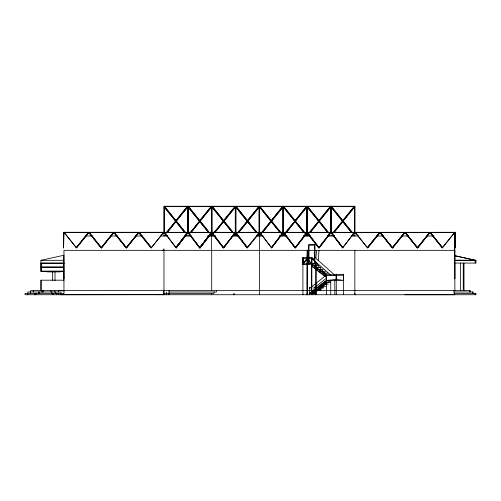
<?xml version="1.0" encoding="UTF-8"?>
<svg xmlns="http://www.w3.org/2000/svg" width="501" height="501" viewBox="0 0 501 501"><rect width="100%" height="100%" fill="white"/><g stroke="black" fill="none" stroke-linecap="round" stroke-linejoin="round"><path stroke-width="0.75" d="M41.013 290.599L41.013 280.197L63.953 280.197M63.721 232.332L164.228 232.332L163.883 232.758L163.883 232.332M307.188 294.244L307.188 257.539M309.875 293.354L326.264 280.685M312.067 294.244L312.067 293.329L316.425 293.329L312.161 293.605M328.349 284.148L323.709 284.424L314.165 291.77M319.225 288.094L323.577 287.818L318.937 288.094M312.067 293.605L326.22 282.313M334.768 280.479L334.862 294.244M454.927 232.514L455.202 247.932L454.952 232.332M454.927 232.358L454.683 263.069L454.683 260.32L475.95 260.32L475.95 263.069L454.275 263.069L454.426 260.32M311.691 265.943L311.816 265.649L311.816 266.075M314.259 287.862L326.251 278.356M314.077 293.605L314.039 294.244M318.273 260.382L319.024 250.337M307.057 257.539L307.608 250.337M315.862 257.539L316.619 250.337M323.928 282.207L328.349 282.313L323.99 282.313M211.554 294.732L211.516 294.244M330.572 274.974L311.816 258.46L311.816 264.115L325.963 274.974M303.105 258.604L303.074 258.284L303.092 264.24M326.533 275.155L326.533 274.792L326.47 282.589L330.735 282.589L330.735 294.244M330.735 280.666L330.735 282.313M162.775 250.738L163.971 248.772L163.971 294.732M302.948 263.889L307.082 258.341M303.074 263.964L307.238 258.397M303.23 263.964L307.282 258.516M187.499 232.514L175.926 247.651L164.347 232.514L187.637 232.514L175.864 247.651L180.961 240.994M176.139 247.932L187.831 232.815L176.076 247.932L184.869 236.441M211.359 232.514L199.78 247.651L188.207 232.514L211.497 232.514L199.742 247.651L209.005 235.545M199.993 247.932L211.554 232.815L223.421 247.932L211.735 232.815M211.691 232.815L199.949 247.932L209.205 235.839M223.477 247.651L235.207 232.514L211.923 232.514L223.496 247.651L235.069 232.514M247.125 247.932L235.576 232.815L247.125 247.932L251.508 242.202M259.055 232.514L247.337 247.651L235.771 232.514L211.572 232.332L259.894 232.514L271.473 247.651L283.046 232.514L235.771 232.514M259.837 232.514L271.335 247.651L282.908 232.514M295.195 247.651L306.906 232.514L283.616 232.514L295.195 247.651L306.769 232.514M307.1 232.815L295.402 247.932L306.963 232.815L318.836 247.932L307.144 232.815M318.912 247.651L330.629 232.514L307.338 232.514L318.912 247.651L330.491 232.514M342.772 247.651L354.483 232.514L331.192 232.514L342.772 247.651L354.351 232.514M181.888 239.779L184.669 236.146M176.001 247.651L181.099 240.994M182.026 239.779L184.806 236.146M176.214 247.932L185.47 235.839M199.874 247.651L209.142 235.545M200.087 247.932L209.343 235.839M76.233 247.663L88.527 232.514L64.084 232.514L76.233 247.663L88.389 232.514M101.265 247.663L113.552 232.514L89.115 232.514L101.265 247.663L113.414 232.514M126.29 247.663L138.583 232.514L114.14 232.514L126.29 247.663L138.445 232.514M151.102 247.932L138.965 232.802L151.102 247.932L163.47 232.514L164.19 232.332M151.459 247.663L163.608 232.514L139.172 232.514L151.321 247.663L139.309 232.514M166.107 232.94L175.707 221.135L166.244 232.94M187.387 206.637L164.516 206.544L175.895 220.728L187.274 206.544M175.895 220.728L187.412 206.544M166.889 232.771L175.895 221.542L184.562 232.182M176.22 221.135L187.718 206.976L176.22 221.135L185.683 232.94M167.027 232.771L176.033 221.542M189.948 232.94L199.555 221.135L190.086 232.94M211.234 206.637L188.363 206.544L199.742 220.728L211.115 206.544M199.742 220.728L211.253 206.544M190.731 232.771L199.742 221.542L208.886 232.771M209.531 232.94L200.062 221.135L211.56 206.976L211.56 233.003M191.344 232.182L199.88 221.542M200.062 221.135L211.56 206.976M211.898 235.301L211.898 206.976L211.898 235.301L223.396 221.135L213.933 232.94M223.584 220.728L235.151 206.544L212.205 206.544L223.584 220.728L234.963 206.544M213.57 234.03L212.205 235.727L215.43 235.727M214.929 232.332L223.584 221.542L232.257 232.182M232.89 232.332L223.909 221.135L235.407 206.976L235.407 235.301L234.318 234.111M214.716 232.771L223.722 221.542M223.909 221.135L235.407 206.976M235.883 235.301L236.697 234.111M238.125 232.332L247.243 221.135L237.775 232.94M247.431 220.728L258.998 206.544L236.052 206.544L247.431 220.728L258.804 206.544M237.411 234.03L236.052 235.727L238.52 235.727M238.777 232.332L247.431 221.542L256.099 232.182M256.731 232.332L247.757 221.135L259.249 206.976L259.249 235.301L258.159 234.111M238.564 232.771L247.569 221.542M247.757 221.135L259.249 206.976M259.505 235.301L271.003 221.135L259.505 206.976L259.505 235.301L271.003 221.135M282.758 206.544L259.812 206.544L271.191 220.728L282.564 206.544M271.191 220.728L282.702 206.544M261.234 233.954L259.812 235.727L263.038 235.727M262.186 232.771L271.191 221.542L279.984 232.332M280.98 232.94L271.517 221.135L283.009 206.976L283.009 235.301L281.925 234.117M259.95 235.727L261.315 234.03M262.674 232.332L271.329 221.542M271.517 221.135L283.009 206.976M283.353 235.301L294.845 221.135L283.353 206.976L283.353 235.301L294.845 221.135M306.599 206.544L283.66 206.544L295.033 220.728L306.462 206.544M295.033 220.728L306.549 206.544M285.082 233.954L283.66 235.727L286.885 235.727M286.027 232.771L295.033 221.542L303.825 232.332M304.827 232.94L295.358 221.135L306.856 206.976L306.718 235.301M283.798 235.727L285.157 234.03M286.522 232.332L295.17 221.542M295.358 221.135L306.856 206.976M309.092 232.94L318.692 221.135L309.23 232.94M318.88 220.728L330.397 206.544L307.501 206.544L318.88 220.728L330.309 206.544M310.344 232.182L319.018 221.542L328.023 232.771M328.669 232.94L319.206 221.135L330.704 206.976L330.704 233.003M310.013 232.771L319.018 221.542M319.206 221.135L330.704 206.976M332.933 232.94L342.54 221.135L333.071 232.94M354.295 206.544L331.349 206.544L342.728 220.728L354.157 206.544M342.728 220.728L354.238 206.544M333.716 232.771L342.728 221.542L351.871 232.771M352.516 232.94L343.047 221.135L354.407 206.976L354.84 206.976M333.854 232.771L342.866 221.542M343.047 221.135L354.545 206.976M367.352 247.663L379.639 232.514L355.203 232.514L367.352 247.663L379.501 232.514M367.709 247.932L379.846 232.802L367.571 247.932L355.341 232.514L354.702 232.332M392.383 247.663L404.67 232.514L380.228 232.514L392.383 247.663L404.532 232.514M417.408 247.663L429.695 232.514L405.259 232.514L417.408 247.663L429.557 232.514M442.439 247.663L454.726 232.514L430.284 232.514L442.439 247.663L454.589 232.514M163.883 232.758L164.228 232.332M326.552 275.149L326.552 274.798M343.373 274.842L343.561 275.13L343.511 274.798L336.378 274.792L336.415 280.479M311.672 266.025L326.351 277.084M323.99 284.424L326.22 282.589M330.416 280.479L314.039 293.329L314.039 286.904M309.687 293.329L326.376 280.479L326.376 274.06M312.067 293.379L314.453 291.544M311.465 263.921L307.207 258.622M312.004 291.375L316.425 291.494L312.067 291.494M311.559 263.877L307.207 258.416M64.316 263.069L40.919 263.069L40.919 260.32L63.859 255.272L63.859 279.132L63.583 263.069M326.533 280.479L336.34 279.358L343.843 280.479L326.47 280.479M355.341 232.514L455.09 232.332M354.564 206.637L331.255 206.637L331.255 206.268M164.209 233.003L164.247 206.976L175.707 221.135M188.057 233.003L188.057 206.976L199.555 221.135M235.746 235.301L235.746 206.976L247.243 221.135M307.194 233.003L307.194 206.976L318.692 221.135M331.042 233.003L331.042 206.976L342.54 221.135M63.583 232.332L455.202 232.332M307.194 235.301L307.332 206.976M164.516 235.727L167.741 235.727M184.994 235.727L187.462 235.727M188.363 235.727L190.831 235.727M208.084 235.727L211.309 235.727M232.683 235.727L235.151 235.727M256.531 235.727L258.998 235.727M279.533 235.727L282.758 235.727M303.518 235.727L306.599 235.727M307.501 235.727L309.969 235.727M327.222 235.727L330.447 235.727M331.349 235.727L334.574 235.727M351.12 235.727L354.295 235.727M85.746 236.002L92.791 236.002M110.777 236.002L117.823 236.002M135.809 236.002L142.854 236.002M160.846 236.002L167.929 236.002M185.094 236.002L191.351 236.002M207.777 236.002L214.816 236.002M232.783 236.002L238.282 236.002M257.007 236.002L262.568 236.002M279.683 236.002L286.785 236.002M303.8 236.002L310.251 236.002M327.435 236.002L334.499 236.002M351.658 236.002L358.747 236.002M376.739 236.002L383.779 236.002M401.771 236.002L408.81 236.002M426.802 236.002L433.841 236.002M314.791 245.152L308.998 245.152L308.998 263.501L314.559 263.501L314.559 245.152M454.751 255.729L454.726 260.238L475.167 260.32L475.167 263.069M302.729 257.539L311.841 257.539L311.841 294.244M315.749 257.539L316.112 257.539M303.005 258.46L311.497 258.46M40.919 260.32L63.859 260.32M41.013 263.257L41.013 267.014M63.564 263.257L41.264 263.257L41.264 267.014L63.564 267.014M454.927 263.714L454.927 278.857M41.013 267.202L63.859 267.202M41.013 267.384L41.013 271.147M63.564 267.384L41.264 267.384L41.264 271.147L63.564 271.147M318.411 267.634L314.171 267.91M320.79 269.469L316.425 269.381M41.013 271.329L63.859 271.329M41.101 271.511L41.013 263.069M41.264 271.511L63.564 271.511M46.812 271.605L60.471 271.605M47.138 271.88L60.277 271.88M325.562 273.139L321.197 273.083M326.533 274.974L336.121 274.974M326.47 275.105L336.121 275.155M336.378 275.155L343.373 275.105M330.823 280.754L326.376 280.754L326.376 282.313M321.323 286.259L325.963 286.259M316.839 289.653L321.197 289.929L316.551 289.929M169.031 291.977L216.457 291.977L216.457 290.599M309.505 293.329L309.862 293.329M163.971 293.354L214.071 293.354L214.071 291.977M309.505 293.605L309.843 293.605M302.736 294.244L303.074 294.244M307.013 294.244L307.363 294.244M309.524 294.244L309.843 294.244M326.22 294.244L326.533 294.244M336.108 294.244L336.459 294.244M343.385 294.244L343.742 294.244M163.971 294.594L60.133 294.732M318.886 269.45L323.176 269.469M325.775 274.961L323.633 275.249M321.279 271.26L325.562 271.304M323.665 273.095L327.948 273.139M314.127 265.737L318.411 265.799M316.513 267.572L320.79 267.634M323.176 271.304L318.811 271.304M321.523 284.042L325.963 284.148M316.751 287.712L321.197 287.818M319.156 285.871L323.577 285.983M314.384 289.54L318.811 289.653M311.747 265.649L316.025 265.799M154.402 294.344L163.789 294.732L163.789 290.599M58.354 290.599L64.616 290.856M149.085 294.344L158.466 294.732M310.288 292.997L313.952 293.329M343.473 274.792L343.473 280.479M475.95 260.32L454.845 255.729L475.167 260.32M259.267 232.332L259.956 232.871L259.267 232.332L259.956 232.596L247.481 247.651L235.908 232.514M309.843 287.912L309.862 288.275L326.22 275.155M314.033 259.042L311.747 257.539L326.483 275.65M311.866 263.996L326.351 275.224M326.514 277.567L311.691 266.062L311.66 263.964M316.043 258.46L334.593 274.974M259.405 232.332L259.956 232.871L259.543 232.332M430.422 232.514L442.577 247.663M405.397 232.514L417.546 247.663M380.365 232.514L392.521 247.663M331.487 206.544L342.866 220.728M343.185 221.135L352.654 232.94M331.042 206.976L342.402 221.135M342.728 221.542L351.257 232.182M307.558 206.544L319.018 220.728M319.344 221.135L328.806 232.94M307.194 206.976L318.555 221.135M318.88 221.542L327.886 232.771M283.71 206.544L295.17 220.728M295.496 221.135L306.856 235.301M305.19 234.03L306.549 235.727M283.353 206.976L294.707 221.135M295.033 221.542L304.044 232.771M304.99 233.954L306.412 235.727M259.95 206.544L271.329 220.728M271.655 221.135L283.009 235.301M281.343 234.03L282.702 235.727M259.505 206.976L270.866 221.135M271.191 221.542L280.197 232.771M281.142 233.954L282.564 235.727M236.19 206.544L247.569 220.728M247.895 221.135L257.357 232.94M235.746 206.976L247.106 221.135M247.431 221.542L256.086 232.332M257.896 234.593L258.804 235.727M212.474 206.637L223.722 220.728M224.047 221.135L233.516 232.94M212.036 206.976L223.396 221.135M211.898 206.976L223.258 221.135M223.584 221.542L232.239 232.332M233.598 234.03L234.963 235.727M188.501 206.544L199.88 220.728M200.2 221.135L209.668 232.94M188.057 206.976L199.417 221.135M199.742 221.542L208.748 232.771M164.654 206.544L176.033 220.728M176.358 221.135L185.821 232.94M164.209 206.976L175.569 221.135M175.895 221.542L184.9 232.771M114.278 232.514L126.427 247.663M89.253 232.514L101.402 247.663M64.222 232.514L76.371 247.663M307.007 293.893L307.282 294.244M331.33 232.514L342.909 247.651M307.476 232.514L319.049 247.651M283.754 232.514L295.327 247.651M212.061 232.514L223.634 247.651M188.345 232.514L199.918 247.651M164.485 232.514L176.064 247.651M475.167 293.354L475.167 294.732M473.182 293.354L473.182 291.977L453.981 291.977L453.981 293.354L475.95 293.354L475.95 294.732L25.05 294.732L25.05 293.354L63.345 293.354L63.345 294.594M472.424 291.977L472.424 293.354M470.42 291.977L470.42 290.599L30.555 290.599L30.555 293.354M469.688 290.599L469.688 291.977M463.995 263.069L463.995 290.599M463.262 263.069L463.262 290.599M460.513 263.069L460.513 290.599M454.952 294.732L404.896 294.732M454.858 290.599L454.858 250.337L63.953 250.337L63.953 294.594M454.426 232.332L454.426 263.069M454.426 293.354L454.426 294.732M454 290.599L454 291.977M355.015 293.811L355.015 294.732M354.84 236.002L354.84 206.268L163.971 206.268L163.971 236.002M354.84 250.337L354.84 294.732L354.84 293.811M354.783 206.268L354.783 232.871M354.564 206.268L354.564 233.065M354.464 206.976L354.464 233.003M354.407 206.976L354.407 233.003M354.288 206.268L354.288 206.637M343.567 274.06L343.567 294.244M336.284 274.06L336.284 280.479M336.284 280.754L336.284 294.244M336.121 274.792L336.121 280.754M331.53 206.268L331.53 206.637M331.18 206.976L331.18 233.003M330.704 206.268L330.704 206.637L307.395 206.637L307.395 206.268M330.566 206.976L330.566 233.003M330.428 206.268L330.428 206.637M326.376 282.589L326.376 294.244M316.025 294.244L316.025 263.964L303.005 263.964L303.005 257.539L303.061 264.24L311.747 263.964M315.931 263.964L315.931 294.244M314.96 263.964L314.96 244.695L308.597 244.695L308.597 263.964M314.246 251.94L314.246 253.976M311.472 257.539L311.472 294.244M309.687 287.179L309.687 293.605M307.846 294.732L306.499 294.732M307.67 206.268L307.67 206.637M307.119 232.332L307.119 236.002M307.119 250.337L307.075 294.732M306.844 206.268L306.844 206.637L283.541 206.637L283.541 206.268M306.718 206.976L306.718 234.531M306.568 206.268L306.568 206.637M302.911 263.964L302.911 294.244M283.816 206.268L283.816 206.637M283.491 206.976L283.491 235.301M282.99 206.268L282.99 206.637L259.681 206.637L259.681 206.268M282.877 206.976L282.877 235.301M282.714 206.268L282.714 206.637M259.956 206.268L259.956 206.637M259.643 206.976L259.643 235.301M259.355 206.268L259.405 294.732M259.13 206.268L259.13 206.637L235.821 206.637L235.821 206.268M259.111 206.976L259.111 235.301M258.854 206.268L258.854 206.637M236.096 206.268L236.096 206.637M235.883 206.976L235.883 233.003M235.27 206.268L235.27 206.637L211.967 206.637L211.967 206.268M235.27 206.976L235.27 235.301M234.994 206.268L234.994 206.637M234.606 294.732L234.606 293.811L233.491 293.811L233.491 294.732M212.242 206.268L212.242 206.637M211.691 232.332L211.691 236.002M211.691 250.337L211.691 290.599M211.691 293.354L211.685 294.732M211.516 235.915L211.516 250.644M211.416 206.268L211.416 206.637L188.107 206.637L188.107 206.268M211.422 206.976L211.422 235.301M211.14 206.268L211.14 206.637M188.382 206.268L188.382 206.637M188.194 206.976L188.194 233.003M187.556 206.268L187.556 206.637L164.247 206.637L164.247 206.268M187.581 206.976L187.581 233.003M187.28 206.268L187.28 206.637M169.031 290.599L169.031 294.732M166.357 291.977L166.357 294.732M164.522 206.268L164.522 206.637M164.347 206.976L164.347 233.003M63.677 263.069L63.677 271.329M63.514 263.257L63.427 267.014M63.514 267.384L63.514 271.147M60.959 293.354L60.959 291.977L27.805 291.977L27.805 294.732M58.573 290.599L58.573 291.977M58.354 293.354L58.354 294.732M56.745 293.354L56.745 294.732M55.736 291.977L55.736 293.354M55.004 271.329L55.004 280.579M54.728 290.599L54.728 291.977M52.981 293.354L52.981 294.732M52.661 271.329L52.661 280.673M51.972 291.977L51.972 293.354M50.964 290.599L50.964 291.977M43.455 290.599L43.455 291.977M42.572 290.599L42.572 291.977M42.447 290.599L42.447 291.977M41.558 290.599L41.558 291.977M41.351 263.257L41.401 267.014M41.351 267.384L41.401 271.147M41.013 280.197L41.013 289.647M39.698 291.977L39.698 293.354M38.69 291.977L38.69 293.354M35.934 293.354L35.934 294.732M34.926 293.354L34.926 294.732M33.31 290.599L33.31 291.977M302.861 258.416L302.873 258.378M235.263 232.815L223.709 247.932L235.263 232.815M283.103 232.815L271.548 247.932L283.103 232.815M330.685 232.815L319.124 247.932L330.685 232.815M88.589 232.802L76.453 247.932L88.589 232.802M113.621 232.802L101.478 247.932L113.621 232.802M138.645 232.802L126.509 247.932L138.645 232.802M404.733 232.802L392.596 247.932L404.733 232.802M429.764 232.802L417.627 247.932L429.764 232.802M63.859 232.514L63.583 247.932L63.859 232.514M89.046 232.802L101.183 247.932L89.046 232.802M114.078 232.802L126.214 247.932L114.078 232.802M188.151 232.815L199.705 247.932L188.151 232.815M283.56 232.815L295.12 247.932L283.56 232.815M331.136 232.815L342.697 247.932L331.136 232.815M380.165 232.802L392.302 247.932L380.165 232.802M405.19 232.802L417.327 247.932L405.19 232.802M430.221 232.802L442.358 247.932L430.221 232.802"/></g></svg>
